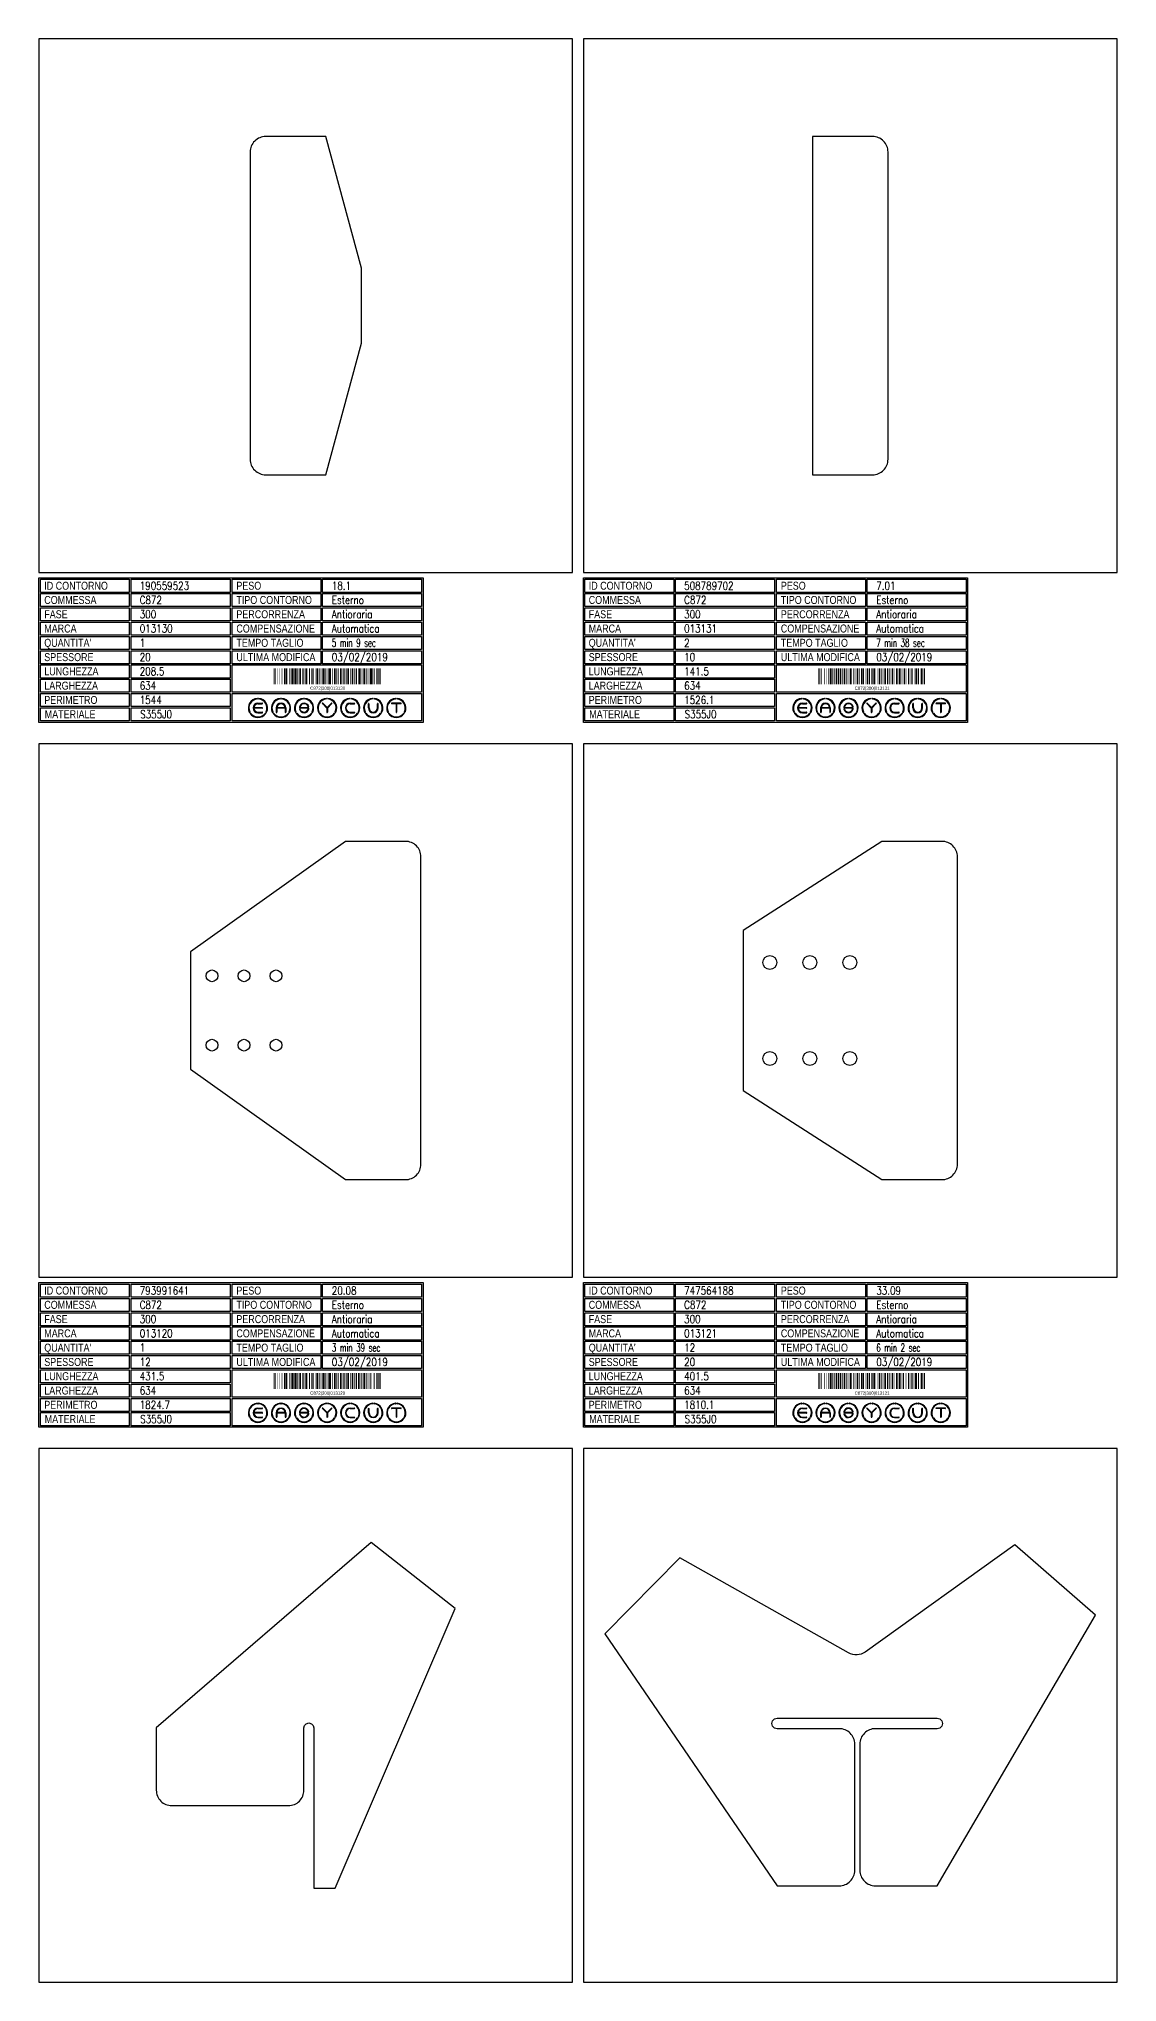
# Model space of a CAD drawing. Header units: millimetres. Extents: x 10000 to 53102, y 10000 to 35064.
# Drawn here: x 13060 to 15080, y 16686 to 20328 of the extents above; entities that cross this region are included whole.
import ezdxf
from ezdxf.enums import TextEntityAlignment as Align

# ---------------------------------------------------------------- set-up
doc = ezdxf.new("R2010")
doc.units = ezdxf.units.MM
doc.styles.add('EasyCutStyle', font='romans.shx', dxfattribs={"width": 0.8})
doc.styles.add('EasyCutStyle1', font='arial.ttf', dxfattribs={"width": 0.8})

# ---------------------------------------------------------------- blocks, each defined once
blk = doc.blocks.new('BlockShape01')
at = {"color": 253}
blk.add_lwpolyline([(0, 0), (720, 0), (720, -271), (0, -271)], close=True, dxfattribs=at)
at = {"color": 2}
for points in [[(3, -2.9), (169.3, -2.9), (169.3, -27.3), (3, -27.3)], [(3, -2.9), (169.3, -2.9), (169.3, -27.3), (3, -27.3)], [(3, -29.6), (169.3, -29.6), (169.3, -54), (3, -54)], [(361.9, -2.9), (528.3, -2.9), (528.3, -27.3), (361.9, -27.3)], [(361.9, -29.6), (528.3, -29.6), (528.3, -54), (361.9, -54)], [(3, -56.4), (169.3, -56.4), (169.3, -80.8), (3, -80.8)], [(361.9, -56.4), (528.3, -56.4), (528.3, -80.8), (361.9, -80.8)], [(3, -83.1), (169.3, -83.1), (169.3, -107.6), (3, -107.6)], [(361.9, -83.1), (528.3, -83.1), (528.3, -107.6), (361.9, -107.6)], [(3, -109.9), (169.3, -109.9), (169.3, -134.3), (3, -134.3)], [(3, -136.7), (169.3, -136.7), (169.3, -161.1), (3, -161.1)], [(361.9, -109.9), (528.3, -109.9), (528.3, -134.3), (361.9, -134.3)], [(361.9, -136.7), (528.3, -136.7), (528.3, -161.1), (361.9, -161.1)], [(3, -163.4), (169.3, -163.4), (169.3, -187.9), (3, -187.9)], [(3, -190.2), (169.3, -190.2), (169.3, -214.6), (3, -214.6)], [(3, -217), (169.3, -217), (169.3, -241.4), (3, -241.4)], [(3, -243.7), (169.3, -243.7), (169.3, -268.1), (3, -268.1)]]:
    blk.add_lwpolyline(points, close=True, dxfattribs=at)
at = {"color": 1}
for points in [[(172.7, -2.9), (358.1, -2.9), (358.1, -27.3), (172.7, -27.3)], [(172.7, -29.6), (358.1, -29.6), (358.1, -54), (172.7, -54)], [(531.6, -2.9), (717, -2.9), (717, -27.3), (531.6, -27.3)], [(531.6, -29.6), (717, -29.6), (717, -54), (531.6, -54)], [(172.7, -56.4), (358.1, -56.4), (358.1, -80.8), (172.7, -80.8)], [(531.6, -56.4), (717, -56.4), (717, -80.8), (531.6, -80.8)], [(172.7, -83.1), (358.1, -83.1), (358.1, -107.6), (172.7, -107.6)], [(531.6, -83.1), (717, -83.1), (717, -107.6), (531.6, -107.6)], [(172.7, -109.9), (358.1, -109.9), (358.1, -134.3), (172.7, -134.3)], [(172.7, -136.7), (358.1, -136.7), (358.1, -161.1), (172.7, -161.1)], [(531.6, -109.9), (717, -109.9), (717, -134.3), (531.6, -134.3)], [(531.6, -136.7), (717, -136.7), (717, -161.1), (531.6, -161.1)], [(172.7, -163.4), (358.1, -163.4), (358.1, -187.9), (172.7, -187.9)], [(361.9, -163.4), (717, -163.4), (717, -214.6), (361.9, -214.6)], [(172.7, -190.2), (358.1, -190.2), (358.1, -214.6), (172.7, -214.6)], [(172.7, -217), (358.1, -217), (358.1, -241.4), (172.7, -241.4)], [(361.9, -217), (717, -217), (717, -268.1), (361.9, -268.1)], [(172.7, -243.7), (358.1, -243.7), (358.1, -268.1), (172.7, -268.1)]]:
    blk.add_lwpolyline(points, close=True, dxfattribs=at)
at = {"color": 161, "style": 'EasyCutStyle1', "width": 0.8}
for s, p in [('COMMESSA', (10.1, -49.1)), ('ID CONTORNO', (10.1, -22.4)), ('TIPO CONTORNO', (370, -49.1)), ('PESO', (370, -22.4)), ('FASE', (10.1, -75.9)), ('PERCORRENZA', (370, -75.9)), ('MARCA', (10.1, -102.6)), ('COMPENSAZIONE', (370, -102.6)), ("QUANTITA'", (10.1, -129.4)), ('SPESSORE', (10.1, -156.2)), ('TEMPO TAGLIO', (370, -129.4)), ('ULTIMA MODIFICA', (370, -156.2)), ('LUNGHEZZA', (10.1, -182.9)), ('LARGHEZZA', (10.1, -209.7)), ('PERIMETRO', (10.1, -236.5)), ('MATERIALE', (11, -263.2))]:
    blk.add_text(s, height=15, dxfattribs=at).set_placement(p)
at = {"style": 'EasyCutStyle'}
for tag, p, width in [('ORDERSHAPE', (188.9, -49.1), 0.8), ('IDSHAPE', (188.9, -22.4), 0.8), ('TYPESHAPE', (548.8, -49.1), 0.8), ('WEIGTHSHAPE', (548.8, -22.4), 0.8), ('PHASESHAPE', (188.9, -75.9), 0.8), ('JOUSHAPE', (548.8, -75.9), 0.8), ('MKSHAPE', (188.9, -102.6), 0.8), ('COMPSHAPE', (548.8, -102.6), 0.8), ('TKSHAPE', (188.9, -156.2), 0.8), ('QTASHAPE', (188.9, -129.4), 0.8), ('TIMECUTSHAPE', (548.8, -129.4), 0.65), ('LASTMODIFYSHAPE', (548.8, -156.2), 0.8), ('LENGTHSHAPE', (188.9, -182.9), 0.8), ('HEIGHTSHAPE', (188.9, -209.7), 0.8), ('PERIMETERSHAPE', (188.9, -236.5), 0.8), ('MATSHAPE', (189.8, -263.2), 0.8)]:
    blk.add_attdef(tag, p, '', height=15, dxfattribs=dict(at, width=width))
blk = doc.blocks.new('Logo')
for color, points in [(140, [(-144.9, -7.2, -1), (-145.9, -7.6, -0.520567), (-131.2, 17.9, -1), (-131.1, 16.9, 0.520567)]), (256, [(-121.7, 0.5), (-137.5, 0.5, -0.394366), (-129.6, 7.9), (-121.7, 7.9, 1), (-121.7, 9), (-129.6, 9, 1), (-129.6, -9), (-121.7, -9, 1), (-121.7, -7.9), (-129.6, -7.9, -0.394366), (-137.5, -0.5), (-121.7, -0.5, 1)]), (140, [(-114.3, -7.2, 1), (-113.3, -7.6, 0.520567), (-128, 17.9, 0.916853), (-128.2, 16.9, 0.043377), (-128.1, 16.9, -0.520567)]), (140, [(-101.7, -7.2, -1), (-102.7, -7.6, -0.520567), (-88, 17.9, -1), (-87.9, 16.9, 0.520567)]), (140, [(-71.1, -7.2, 1), (-70.1, -7.6, 0.520567), (-84.8, 17.9, 1), (-84.9, 16.9, -0.520567)]), (140, [(-58.5, -7.2, -1), (-59.5, -7.6, -0.520567), (-44.8, 17.9, -1), (-44.7, 16.9, 0.520567)]), (256, [(-36.6, -0.5, -0.486114), (-35.5, -1.9, -0.776377), (-50.9, -2, 1), (-51.9, -2.3, 0.776377), (-34.5, -2.1, 0.486114), (-36.6, 0.5), (-49.8, 0.5, -0.486114), (-50.9, 1.9, -0.776377), (-35.5, 2, 1), (-34.5, 2.3, 0.776377), (-51.9, 2.1, 0.486114), (-49.8, -0.5)]), (140, [(-27.9, -7.2, 1), (-26.9, -7.6, 0.520567), (-41.6, 17.9, 1), (-41.7, 16.9, -0.520567)]), (140, [(-15.3, -7.2, -1), (-16.3, -7.6, -0.520567), (-1.6, 17.9, -1), (-1.5, 16.9, 0.520567)]), (256, [(0, 0.8), (-8.1, 8.8, 1), (-8.8, 8.1), (-0.5, -0.2), (-0.5, -7.9, 1), (0.5, -7.9), (0.5, -0.2), (8.8, 8.1, 1), (8.1, 8.8)]), (140, [(15.3, -7.2, 1), (16.3, -7.6, 0.520567), (1.6, 17.9, 1), (1.5, 16.9, -0.520567)]), (140, [(27.9, -7.2, -1), (26.9, -7.6, -0.520567), (41.6, 17.9, -1), (41.7, 16.9, 0.520567)]), (256, [(43.2, -9), (51.1, -9, 1), (51.1, -7.9), (43.2, -7.9, -1), (43.2, 7.9), (51.1, 7.9, 1), (51.1, 9), (43.2, 9, 1)]), (140, [(58.5, -7.2, 1), (59.5, -7.6, 0.520567), (44.8, 17.9, 1), (44.7, 16.9, -0.520567)]), (140, [(71.1, -7.2, -1), (70.1, -7.6, -0.520567), (84.8, 17.9, -1), (84.9, 16.9, 0.520567)]), (256, [(78.5, 0), (78.5, 7.9, 1), (77.4, 7.9), (77.4, 0, 1), (95.4, 0), (95.4, 7.9, 1), (94.3, 7.9), (94.3, 0, -1)]), (140, [(101.7, -7.2, 1), (102.7, -7.6, 0.520567), (88, 17.9, 1), (87.9, 16.9, -0.520567)]), (140, [(114.3, -7.2, -1), (113.3, -7.6, -0.520567), (128, 17.9, -1), (128.1, 16.9, 0.520567)]), (256, [(121.1, 9, 1), (121.1, 7.9), (129.1, 7.9), (129.1, -7.9, 1), (130.1, -7.9), (130.1, 7.9), (138.1, 7.9, 1), (138.1, 9)]), (140, [(144.9, -7.2, 1), (145.9, -7.6, 0.520567), (131.2, 17.9, 1), (131.1, 16.9, -0.520567)]), (140, [(-114.9, -10.3, 1), (-115.7, -9.7, -0.520567), (-143.5, -9.7, 1), (-144.3, -10.3, 0.520567)]), (140, [(-71.7, -10.3, 1), (-72.5, -9.7, -0.520567), (-100.3, -9.7, 1), (-101.1, -10.3, 0.520567)]), (140, [(-28.5, -10.3, 1), (-29.3, -9.7, -0.520567), (-57.1, -9.7, 1), (-57.9, -10.3, 0.520567)]), (140, [(14.7, -10.3, 1), (13.9, -9.7, -0.520567), (-13.9, -9.7, 1), (-14.7, -10.3, 0.520567)]), (140, [(57.9, -10.3, 1), (57.1, -9.7, -0.520567), (29.3, -9.7, 1), (28.5, -10.3, 0.520567)]), (140, [(101.1, -10.3, 1), (100.3, -9.7, -0.520567), (72.5, -9.7, 1), (71.7, -10.3, 0.520567)]), (140, [(144.3, -10.3, 1), (143.5, -9.7, -0.520567), (115.7, -9.7, 1), (114.9, -10.3, 0.520567)])]:
    blk.add_hatch(color=color).paths.add_polyline_path(points)
h = blk.add_hatch(color=256)
h.paths.add_polyline_path([(-78.5, -0.5), (-78.5, -7.9, 1), (-77.4, -7.9), (-77.4, 0, 1), (-95.4, 0), (-95.4, -7.9, 1), (-94.3, -7.9), (-94.3, -0.5)])
h.paths.add_polyline_path([(-94.3, 0.5, -0.933992), (-78.5, 0.5)], flags=16)
for p, q in [((-121.7, 0.5), (-137.5, 0.5)), ((-129.6, 9), (-121.7, 9)), ((-129.6, 7.9), (-121.7, 7.9)), ((-95.4, 0), (-95.4, -7.9)), ((-78.5, 0.5), (-94.3, 0.5)), ((-77.4, 0), (-77.4, -7.9)), ((-36.6, 0.5), (-49.8, 0.5)), ((-0.5, -0.2), (-8.8, 8.1)), ((0, 0.8), (-8.1, 8.8)), ((0, 0.8), (8.1, 8.8)), ((0.5, -0.2), (8.8, 8.1)), ((43.2, 9), (51.1, 9)), ((43.2, 7.9), (51.1, 7.9)), ((77.4, 0), (77.4, 7.9)), ((78.5, 0), (78.5, 7.9)), ((94.3, 0), (94.3, 7.9)), ((95.4, 0), (95.4, 7.9)), ((138.1, 9), (121.1, 9)), ((129.1, 7.9), (121.1, 7.9)), ((129.1, 7.9), (129.1, -7.9)), ((130.1, 7.9), (130.1, -7.9)), ((138.1, 7.9), (130.1, 7.9)), ((-121.7, -0.5), (-137.5, -0.5)), ((-129.6, -7.9), (-121.7, -7.9)), ((-129.6, -9), (-121.7, -9)), ((-94.3, -0.5), (-94.3, -7.9)), ((-78.5, -0.5), (-94.3, -0.5)), ((-78.5, -0.5), (-78.5, -7.9)), ((-36.6, -0.5), (-49.8, -0.5)), ((-0.5, -0.2), (-0.5, -7.9)), ((0.5, -0.2), (0.5, -7.9)), ((43.2, -7.9), (51.1, -7.9)), ((43.2, -9), (51.1, -9))]:
    blk.add_line(p, q)
at = {"color": 140}
for centre, radius, start, end in [((-129.6, 0), 18, 95, 205), ((-129.6, 0), 16.9, 95, 205), ((-131.1, 17.4), 0.54, 275, 95), ((-128.1, 17.4), 0.54, 85, 265), ((-129.6, 0), 16.9, 335, 85), ((-129.6, 0), 18, 335, 85), ((-86.4, 0), 18, 95, 205), ((-86.4, 0), 16.9, 95, 205), ((-87.9, 17.4), 0.54, 275, 95), ((-84.9, 17.4), 0.54, 85, 265), ((-86.4, 0), 16.9, 335, 85), ((-86.4, 0), 18, 335, 85), ((-43.2, 0), 18, 95, 205), ((-43.2, 0), 16.9, 95, 205), ((-44.7, 17.4), 0.54, 275, 95), ((-41.7, 17.4), 0.54, 85, 265), ((-43.2, 0), 16.9, 335, 85), ((-43.2, 0), 18, 335, 85), ((0, 0), 18, 95, 205), ((0, 0), 16.9, 95, 205), ((-1.5, 17.4), 0.54, 275, 95), ((1.5, 17.4), 0.54, 85, 265), ((0, 0), 16.9, 335, 85), ((0, 0), 18, 335, 85), ((43.2, 0), 18, 95, 205), ((43.2, 0), 16.9, 95, 205), ((41.7, 17.4), 0.54, 275, 95), ((44.7, 17.4), 0.54, 85, 265), ((43.2, 0), 16.9, 335, 85), ((43.2, 0), 18, 335, 85), ((86.4, 0), 18, 95, 205), ((86.4, 0), 16.9, 95, 205), ((84.9, 17.4), 0.54, 275, 95), ((87.9, 17.4), 0.54, 85, 265), ((86.4, 0), 16.9, 335, 85), ((86.4, 0), 18, 335, 85), ((129.6, 0), 18, 95, 205), ((129.6, 0), 16.9, 95, 205), ((128.1, 17.4), 0.54, 275, 95), ((131.1, 17.4), 0.54, 85, 265), ((129.6, 0), 16.9, 335, 85), ((129.6, 0), 18, 335, 85), ((-145.4, -7.4), 0.54, 205, 25), ((-143.9, -10), 0.54, 35, 215), ((-129.6, 0), 18, 215, 325), ((-129.6, 0), 16.9, 215, 325), ((-115.3, -10), 0.54, 325, 145), ((-113.8, -7.4), 0.54, 155, 335), ((-102.2, -7.4), 0.54, 205, 25), ((-100.7, -10), 0.54, 35, 215), ((-86.4, 0), 18, 215, 325), ((-86.4, 0), 16.9, 215, 325), ((-72.1, -10), 0.54, 325, 145), ((-70.6, -7.4), 0.54, 155, 335), ((-59, -7.4), 0.54, 205, 25), ((-57.5, -10), 0.54, 35, 215), ((-43.2, 0), 18, 215, 325), ((-43.2, 0), 16.9, 215, 325), ((-28.9, -10), 0.54, 325, 145), ((-27.4, -7.4), 0.54, 155, 335), ((-15.8, -7.4), 0.54, 205, 25), ((-14.3, -10), 0.54, 35, 215), ((0, 0), 18, 215, 325), ((0, 0), 16.9, 215, 325), ((14.3, -10), 0.54, 325, 145), ((15.8, -7.4), 0.54, 155, 335), ((27.4, -7.4), 0.54, 205, 25), ((28.9, -10), 0.54, 35, 215), ((43.2, 0), 18, 215, 325), ((43.2, 0), 16.9, 215, 325), ((57.5, -10), 0.54, 325, 145), ((59, -7.4), 0.54, 155, 335), ((70.6, -7.4), 0.54, 205, 25), ((72.1, -10), 0.54, 35, 215), ((86.4, 0), 18, 215, 325), ((86.4, 0), 16.9, 215, 325), ((100.7, -10), 0.54, 325, 145), ((102.2, -7.4), 0.54, 155, 335), ((113.8, -7.4), 0.54, 205, 25), ((115.3, -10), 0.54, 35, 215), ((129.6, 0), 18, 215, 325), ((129.6, 0), 16.9, 215, 325), ((143.9, -10), 0.54, 325, 145), ((145.4, -7.4), 0.54, 155, 335)]:
    blk.add_arc(centre, radius, start, end, dxfattribs=at)
for centre, radius, start, end in [((-129.6, 0), 9, 90, 270), ((-129.6, 0), 7.92, 90, 176.0904), ((-121.7, 8.5), 0.54, 270, 90), ((-121.7, 0), 0.54, 270, 90), ((-86.4, 0), 9, 0, 180), ((-86.4, 0), 7.92, 3.9096, 176.0904), ((-49.8, 1.6), 2.16, 166.2998, 270), ((-43.2, 0), 9, 15, 166.2998), ((-43.2, 0), 7.92, 15, 166.2998), ((-49.8, 1.6), 1.08, 166.2998, 270), ((-36.6, -1.6), 2.16, 346.2998, 90), ((-35, 2.2), 0.54, 195, 15), ((-8.5, 8.5), 0.54, 45, 225), ((8.5, 8.5), 0.54, 315, 135), ((43.2, 0), 9, 90, 270), ((43.2, 0), 7.92, 90, 270), ((51.1, 8.5), 0.54, 270, 90), ((77.9, 7.9), 0.54, 0, 180), ((86.4, 0), 9, 180, 0), ((86.4, 0), 7.92, 180, 0), ((94.9, 7.9), 0.54, 0, 180), ((121.1, 8.5), 0.54, 90, 270), ((138.1, 8.5), 0.54, 270, 90), ((-129.6, 0), 7.92, 183.9096, 270), ((-121.7, -8.5), 0.54, 270, 90), ((-94.9, -7.9), 0.54, 180, 0), ((-77.9, -7.9), 0.54, 180, 0), ((-51.4, -2.2), 0.54, 15, 195), ((-43.2, 0), 9, 195, 346.2998), ((-43.2, 0), 7.92, 195, 346.2998), ((-36.6, -1.6), 1.08, 346.2998, 90), ((0, -7.9), 0.54, 180, 0), ((51.1, -8.5), 0.54, 270, 90), ((129.6, -7.9), 0.54, 180, 0)]:
    blk.add_arc(centre, radius, start, end)
blk = doc.blocks.new('793991641_128', base_point=(255.8, -403))
at = {"linetype": 'Continuous'}
for points, const_width in [([(256.8, -403), (256.8, -373)], 2), ([(259.3, -403), (259.3, -373)], 1), ([(262.3, -403), (262.3, -373)], 1), ([(267.3, -403), (267.3, -373)], 1), ([(271.3, -403), (271.3, -373)], 1), ([(275.8, -403), (275.8, -373)], 2), ([(279.3, -403), (279.3, -373)], 3), ([(282.3, -403), (282.3, -373)], 1), ([(285.8, -403), (285.8, -373)], 2), ([(290.3, -403), (290.3, -373)], 3), ([(293.8, -403), (293.8, -373)], 2), ([(297.3, -403), (297.3, -373)], 3), ([(300.8, -403), (300.8, -373)], 2), ([(305.3, -403), (305.3, -373)], 3), ([(309.3, -403), (309.3, -373)], 1), ([(311.3, -403), (311.3, -373)], 1), ([(313.3, -403), (313.3, -373)], 1), ([(316.8, -403), (316.8, -373)], 4), ([(322.8, -403), (322.8, -373)], 2), ([(326.3, -403), (326.3, -373)], 1), ([(329.3, -403), (329.3, -373)], 3), ([(333.3, -403), (333.3, -373)], 1), ([(337.3, -403), (337.3, -373)], 3), ([(340.8, -403), (340.8, -373)], 2), ([(344.3, -403), (344.3, -373)], 1), ([(348.3, -403), (348.3, -373)], 3), ([(351.8, -403), (351.8, -373)], 2), ([(355.3, -403), (355.3, -373)], 1), ([(357.3, -403), (357.3, -373)], 1), ([(360.8, -403), (360.8, -373)], 4), ([(366.3, -403), (366.3, -373)], 1), ([(370.3, -403), (370.3, -373)], 3), ([(373.8, -403), (373.8, -373)], 2), ([(377.3, -403), (377.3, -373)], 1), ([(381.3, -403), (381.3, -373)], 3), ([(385.8, -403), (385.8, -373)], 2), ([(388.8, -403), (388.8, -373)], 2), ([(392.3, -403), (392.3, -373)], 1), ([(395.3, -403), (395.3, -373)], 3), ([(399.3, -403), (399.3, -373)], 1), ([(403.3, -403), (403.3, -373)], 3), ([(407.8, -403), (407.8, -373)], 2), ([(410.8, -403), (410.8, -373)], 2), ([(415.3, -403), (415.3, -373)], 3), ([(419.3, -403), (419.3, -373)], 1), ([(421.3, -403), (421.3, -373)], 1), ([(425.3, -403), (425.3, -373)], 3), ([(428.8, -403), (428.8, -373)], 2), ([(432.3, -403), (432.3, -373)], 1), ([(435.3, -403), (435.3, -373)], 1), ([(437.8, -403), (437.8, -373)], 2), ([(443.8, -403), (443.8, -373)], 2), ([(449.3, -403), (449.3, -373)], 3), ([(452.3, -403), (452.3, -373)], 1), ([(454.8, -403), (454.8, -373)], 2)]:
    blk.add_lwpolyline(points, dxfattribs=dict(at, const_width=const_width))
blk.add_text('C872|300|013120', height=6).set_placement((356.8, -413.5), align=Align.CENTER)
blk = doc.blocks.new('747564188_128', base_point=(240.8, -403))
at = {"linetype": 'Continuous'}
for points, const_width in [([(241.8, -403), (241.8, -373)], 2), ([(244.3, -403), (244.3, -373)], 1), ([(247.3, -403), (247.3, -373)], 1), ([(252.3, -403), (252.3, -373)], 1), ([(256.3, -403), (256.3, -373)], 1), ([(260.8, -403), (260.8, -373)], 2), ([(264.3, -403), (264.3, -373)], 3), ([(267.3, -403), (267.3, -373)], 1), ([(270.8, -403), (270.8, -373)], 2), ([(275.3, -403), (275.3, -373)], 3), ([(278.8, -403), (278.8, -373)], 2), ([(282.3, -403), (282.3, -373)], 3), ([(285.8, -403), (285.8, -373)], 2), ([(290.3, -403), (290.3, -373)], 3), ([(294.3, -403), (294.3, -373)], 1), ([(296.3, -403), (296.3, -373)], 1), ([(298.3, -403), (298.3, -373)], 1), ([(301.8, -403), (301.8, -373)], 4), ([(307.8, -403), (307.8, -373)], 2), ([(311.3, -403), (311.3, -373)], 1), ([(314.3, -403), (314.3, -373)], 3), ([(318.3, -403), (318.3, -373)], 1), ([(322.3, -403), (322.3, -373)], 3), ([(325.8, -403), (325.8, -373)], 2), ([(329.3, -403), (329.3, -373)], 1), ([(333.3, -403), (333.3, -373)], 3), ([(336.8, -403), (336.8, -373)], 2), ([(340.3, -403), (340.3, -373)], 1), ([(342.3, -403), (342.3, -373)], 1), ([(345.8, -403), (345.8, -373)], 4), ([(351.3, -403), (351.3, -373)], 1), ([(355.3, -403), (355.3, -373)], 3), ([(358.8, -403), (358.8, -373)], 2), ([(362.3, -403), (362.3, -373)], 1), ([(366.3, -403), (366.3, -373)], 3), ([(370.8, -403), (370.8, -373)], 2), ([(373.8, -403), (373.8, -373)], 2), ([(377.3, -403), (377.3, -373)], 1), ([(380.3, -403), (380.3, -373)], 3), ([(384.3, -403), (384.3, -373)], 1), ([(388.3, -403), (388.3, -373)], 3), ([(392.8, -403), (392.8, -373)], 2), ([(395.8, -403), (395.8, -373)], 2), ([(400.3, -403), (400.3, -373)], 3), ([(404.3, -403), (404.3, -373)], 1), ([(406.3, -403), (406.3, -373)], 1), ([(410.3, -403), (410.3, -373)], 3), ([(414.8, -403), (414.8, -373)], 2), ([(417.3, -403), (417.3, -373)], 1), ([(419.3, -403), (419.3, -373)], 1), ([(423.8, -403), (423.8, -373)], 4), ([(428.8, -403), (428.8, -373)], 2), ([(434.3, -403), (434.3, -373)], 3), ([(437.3, -403), (437.3, -373)], 1), ([(439.8, -403), (439.8, -373)], 2)]:
    blk.add_lwpolyline(points, dxfattribs=dict(at, const_width=const_width))
blk.add_text('C872|300|013121', height=6).set_placement((341.8, -413.5), align=Align.CENTER)
blk = doc.blocks.new('190559523_128', base_point=(144.2, -403))
at = {"linetype": 'Continuous'}
for points, const_width in [([(145.2, -403), (145.2, -373)], 2), ([(147.7, -403), (147.7, -373)], 1), ([(150.7, -403), (150.7, -373)], 1), ([(155.7, -403), (155.7, -373)], 1), ([(159.7, -403), (159.7, -373)], 1), ([(164.2, -403), (164.2, -373)], 2), ([(167.7, -403), (167.7, -373)], 3), ([(170.7, -403), (170.7, -373)], 1), ([(174.2, -403), (174.2, -373)], 2), ([(178.7, -403), (178.7, -373)], 3), ([(182.2, -403), (182.2, -373)], 2), ([(185.7, -403), (185.7, -373)], 3), ([(189.2, -403), (189.2, -373)], 2), ([(193.7, -403), (193.7, -373)], 3), ([(197.7, -403), (197.7, -373)], 1), ([(199.7, -403), (199.7, -373)], 1), ([(201.7, -403), (201.7, -373)], 1), ([(205.2, -403), (205.2, -373)], 4), ([(211.2, -403), (211.2, -373)], 2), ([(214.7, -403), (214.7, -373)], 1), ([(217.7, -403), (217.7, -373)], 3), ([(221.7, -403), (221.7, -373)], 1), ([(225.7, -403), (225.7, -373)], 3), ([(229.2, -403), (229.2, -373)], 2), ([(232.7, -403), (232.7, -373)], 1), ([(236.7, -403), (236.7, -373)], 3), ([(240.2, -403), (240.2, -373)], 2), ([(243.7, -403), (243.7, -373)], 1), ([(245.7, -403), (245.7, -373)], 1), ([(249.2, -403), (249.2, -373)], 4), ([(254.7, -403), (254.7, -373)], 1), ([(258.7, -403), (258.7, -373)], 3), ([(262.2, -403), (262.2, -373)], 2), ([(265.7, -403), (265.7, -373)], 1), ([(269.7, -403), (269.7, -373)], 3), ([(274.2, -403), (274.2, -373)], 2), ([(277.2, -403), (277.2, -373)], 2), ([(280.7, -403), (280.7, -373)], 1), ([(283.7, -403), (283.7, -373)], 3), ([(287.7, -403), (287.7, -373)], 1), ([(291.7, -403), (291.7, -373)], 3), ([(296.2, -403), (296.2, -373)], 2), ([(299.2, -403), (299.2, -373)], 2), ([(302.7, -403), (302.7, -373)], 1), ([(305.7, -403), (305.7, -373)], 3), ([(309.7, -403), (309.7, -373)], 1), ([(313.7, -403), (313.7, -373)], 3), ([(317.2, -403), (317.2, -373)], 2), ([(320.7, -403), (320.7, -373)], 1), ([(326.2, -403), (326.2, -373)], 4), ([(329.7, -403), (329.7, -373)], 1), ([(332.2, -403), (332.2, -373)], 2), ([(337.7, -403), (337.7, -373)], 3), ([(340.7, -403), (340.7, -373)], 1), ([(343.2, -403), (343.2, -373)], 2)]:
    blk.add_lwpolyline(points, dxfattribs=dict(at, const_width=const_width))
blk.add_text('C872|300|013130', height=6).set_placement((245.2, -413.5), align=Align.CENTER)
blk = doc.blocks.new('508789702_128', base_point=(110.8, -403))
at = {"linetype": 'Continuous'}
for points, const_width in [([(111.8, -403), (111.8, -373)], 2), ([(114.3, -403), (114.3, -373)], 1), ([(117.3, -403), (117.3, -373)], 1), ([(122.3, -403), (122.3, -373)], 1), ([(126.3, -403), (126.3, -373)], 1), ([(130.8, -403), (130.8, -373)], 2), ([(134.3, -403), (134.3, -373)], 3), ([(137.3, -403), (137.3, -373)], 1), ([(140.8, -403), (140.8, -373)], 2), ([(145.3, -403), (145.3, -373)], 3), ([(148.8, -403), (148.8, -373)], 2), ([(152.3, -403), (152.3, -373)], 3), ([(155.8, -403), (155.8, -373)], 2), ([(160.3, -403), (160.3, -373)], 3), ([(164.3, -403), (164.3, -373)], 1), ([(166.3, -403), (166.3, -373)], 1), ([(168.3, -403), (168.3, -373)], 1), ([(171.8, -403), (171.8, -373)], 4), ([(177.8, -403), (177.8, -373)], 2), ([(181.3, -403), (181.3, -373)], 1), ([(184.3, -403), (184.3, -373)], 3), ([(188.3, -403), (188.3, -373)], 1), ([(192.3, -403), (192.3, -373)], 3), ([(195.8, -403), (195.8, -373)], 2), ([(199.3, -403), (199.3, -373)], 1), ([(203.3, -403), (203.3, -373)], 3), ([(206.8, -403), (206.8, -373)], 2), ([(210.3, -403), (210.3, -373)], 1), ([(212.3, -403), (212.3, -373)], 1), ([(215.8, -403), (215.8, -373)], 4), ([(221.3, -403), (221.3, -373)], 1), ([(225.3, -403), (225.3, -373)], 3), ([(228.8, -403), (228.8, -373)], 2), ([(232.3, -403), (232.3, -373)], 1), ([(236.3, -403), (236.3, -373)], 3), ([(240.8, -403), (240.8, -373)], 2), ([(243.8, -403), (243.8, -373)], 2), ([(247.3, -403), (247.3, -373)], 1), ([(250.3, -403), (250.3, -373)], 3), ([(254.3, -403), (254.3, -373)], 1), ([(258.3, -403), (258.3, -373)], 3), ([(262.8, -403), (262.8, -373)], 2), ([(265.8, -403), (265.8, -373)], 2), ([(269.3, -403), (269.3, -373)], 1), ([(272.3, -403), (272.3, -373)], 3), ([(276.3, -403), (276.3, -373)], 1), ([(280.3, -403), (280.3, -373)], 3), ([(284.8, -403), (284.8, -373)], 2), ([(287.3, -403), (287.3, -373)], 1), ([(291.3, -403), (291.3, -373)], 1), ([(294.8, -403), (294.8, -373)], 4), ([(298.8, -403), (298.8, -373)], 2), ([(304.3, -403), (304.3, -373)], 3), ([(307.3, -403), (307.3, -373)], 1), ([(309.8, -403), (309.8, -373)], 2)]:
    blk.add_lwpolyline(points, dxfattribs=dict(at, const_width=const_width))
blk.add_text('C872|300|013131', height=6).set_placement((211.8, -413.5), align=Align.CENTER)

msp = doc.modelspace()

# ---------------------------------------------------------------- linework, layer by layer
for p, q in [((14060, 20328), (13060, 20328)), ((13060, 20328), (13060, 19328)), ((14060, 19328), (14060, 20328)), ((15080, 20328), (14080, 20328)), ((14080, 20328), (14080, 19328)), ((15080, 19328), (15080, 20328)), ((13060, 19328), (14060, 19328)), ((14080, 19328), (15080, 19328)), ((14060, 19007), (13060, 19007)), ((13060, 19007), (13060, 18007)), ((14060, 18007), (14060, 19007)), ((15080, 19007), (14080, 19007)), ((14080, 19007), (14080, 18007)), ((15080, 18007), (15080, 19007)), ((13060, 18007), (14060, 18007)), ((14080, 18007), (15080, 18007)), ((14060, 17686), (13060, 17686)), ((13060, 17686), (13060, 16686)), ((14060, 16686), (14060, 17686)), ((15080, 17686), (14080, 17686)), ((14080, 17686), (14080, 16686)), ((15080, 16686), (15080, 17686)), ((13060, 16686), (14060, 16686)), ((14080, 16686), (15080, 16686))]:
    msp.add_line(p, q)
at = {"color": 2}
for points in [[(13597.3, 19511), (13664.3, 19758), (13664.3, 19898), (13597.3, 20145), (13484.8, 20145, 0.414214), (13455.8, 20116), (13455.8, 19540, 0.414214), (13484.8, 19511)], [(14509.3, 19511), (14621.8, 19511, 0.414214), (14650.8, 19540), (14650.8, 20116, 0.414214), (14621.8, 20145), (14509.3, 20145)], [(13634.3, 18190), (13746.8, 18190, 0.414214), (13775.8, 18219), (13775.8, 18795, 0.414214), (13746.8, 18824), (13634.3, 18824), (13344.3, 18617), (13344.3, 18397)], [(14639.3, 18190), (14751.8, 18190, 0.414214), (14780.8, 18219), (14780.8, 18795, 0.414214), (14751.8, 18824), (14639.3, 18824), (14379.3, 18657), (14379.3, 18357)], [(13575, 16862.3), (13615, 16862.3), (13840, 17386.3), (13682.5, 17509.8), (13280, 17162.3), (13280, 17045.8, 0.414214), (13309, 17016.8), (13527.5, 17016.8, 0.414214), (13556.5, 17045.8), (13556.5, 17162.3), (13557.5, 17166.8), (13561, 17170.3), (13565.5, 17171.8), (13570.5, 17170.3), (13574, 17166.8), (13575, 17162.3)], [(14443, 16866.5), (14559.5, 16866.5, 0.414214), (14588.5, 16895.5), (14588.5, 17132, 0.414214), (14559.5, 17161), (14443, 17161), (14438, 17162), (14434.5, 17166), (14433, 17171), (14434.5, 17176), (14438, 17179.5), (14443, 17181), (14743, 17181), (14748, 17179.5), (14751.5, 17176), (14753, 17171), (14751.5, 17166), (14748, 17162), (14743, 17161), (14627, 17161, 0.414214), (14598, 17132), (14598, 16895.5, 0.414214), (14627, 16866.5), (14743, 16866.5), (15039.5, 17374), (14888.5, 17505.5), (14608, 17304.5, -0.290066), (14577, 17303), (14261, 17481), (14120.5, 17338.5)]]:
    msp.add_lwpolyline(points, format="xyb", close=True, dxfattribs=at)
at = {"color": 4}
for centre, radius in [((13384.3, 18572), 11), ((13444.3, 18572), 11), ((13504.3, 18572), 11), ((14429.3, 18597), 13), ((14504.3, 18597), 13), ((14579.3, 18597), 13), ((13384.3, 18442), 11), ((13444.3, 18442), 11), ((13504.3, 18442), 11), ((14429.3, 18417), 13), ((14504.3, 18417), 13), ((14579.3, 18417), 13)]:
    msp.add_circle(centre, radius, dxfattribs=at)

# ---------------------------------------------------------------- block references
for p, values in [((13060, 19318), {'IDSHAPE': '190559523', 'ORDERSHAPE': 'C872', 'PHASESHAPE': '300', 'MKSHAPE': '013130', 'TKSHAPE': '20', 'LENGTHSHAPE': '208.5', 'HEIGHTSHAPE': '634', 'MATSHAPE': 'S355J0', 'LASTMODIFYSHAPE': '03/02/2019', 'PERIMETERSHAPE': '1544', 'WEIGTHSHAPE': '18.1', 'TYPESHAPE': 'Esterno', 'JOUSHAPE': 'Antioraria', 'COMPSHAPE': 'Automatica', 'TIMECUTSHAPE': '5 min 9 sec', 'QTASHAPE': '1'}), ((14080, 19318), {'IDSHAPE': '508789702', 'ORDERSHAPE': 'C872', 'PHASESHAPE': '300', 'MKSHAPE': '013131', 'TKSHAPE': '10', 'LENGTHSHAPE': '141.5', 'HEIGHTSHAPE': '634', 'MATSHAPE': 'S355J0', 'LASTMODIFYSHAPE': '03/02/2019', 'PERIMETERSHAPE': '1526.1', 'WEIGTHSHAPE': '7.01', 'TYPESHAPE': 'Esterno', 'JOUSHAPE': 'Antioraria', 'COMPSHAPE': 'Automatica', 'TIMECUTSHAPE': '7 min 38 sec', 'QTASHAPE': '2'}), ((13060, 17997), {'IDSHAPE': '793991641', 'ORDERSHAPE': 'C872', 'PHASESHAPE': '300', 'MKSHAPE': '013120', 'TKSHAPE': '12', 'LENGTHSHAPE': '431.5', 'HEIGHTSHAPE': '634', 'MATSHAPE': 'S355J0', 'LASTMODIFYSHAPE': '03/02/2019', 'PERIMETERSHAPE': '1824.7', 'WEIGTHSHAPE': '20.08', 'TYPESHAPE': 'Esterno', 'JOUSHAPE': 'Antioraria', 'COMPSHAPE': 'Automatica', 'TIMECUTSHAPE': '3 min 39 sec', 'QTASHAPE': '1'}), ((14080, 17997), {'IDSHAPE': '747564188', 'ORDERSHAPE': 'C872', 'PHASESHAPE': '300', 'MKSHAPE': '013121', 'TKSHAPE': '20', 'LENGTHSHAPE': '401.5', 'HEIGHTSHAPE': '634', 'MATSHAPE': 'S355J0', 'LASTMODIFYSHAPE': '03/02/2019', 'PERIMETERSHAPE': '1810.1', 'WEIGTHSHAPE': '33.09', 'TYPESHAPE': 'Esterno', 'JOUSHAPE': 'Antioraria', 'COMPSHAPE': 'Automatica', 'TIMECUTSHAPE': '6 min 2 sec', 'QTASHAPE': '12'})]:
    msp.add_blockref('BlockShape01', p).add_auto_attribs(values)
for name, p in [('190559523_128', (13500, 19118.5)), ('508789702_128', (14520, 19118.5)), ('Logo', (13600, 19074)), ('Logo', (14620, 19074)), ('793991641_128', (13500, 17797.5)), ('747564188_128', (14520, 17797.5)), ('Logo', (13600, 17753)), ('Logo', (14620, 17753))]:
    msp.add_blockref(name, p)

doc.saveas('drawing.dxf')
